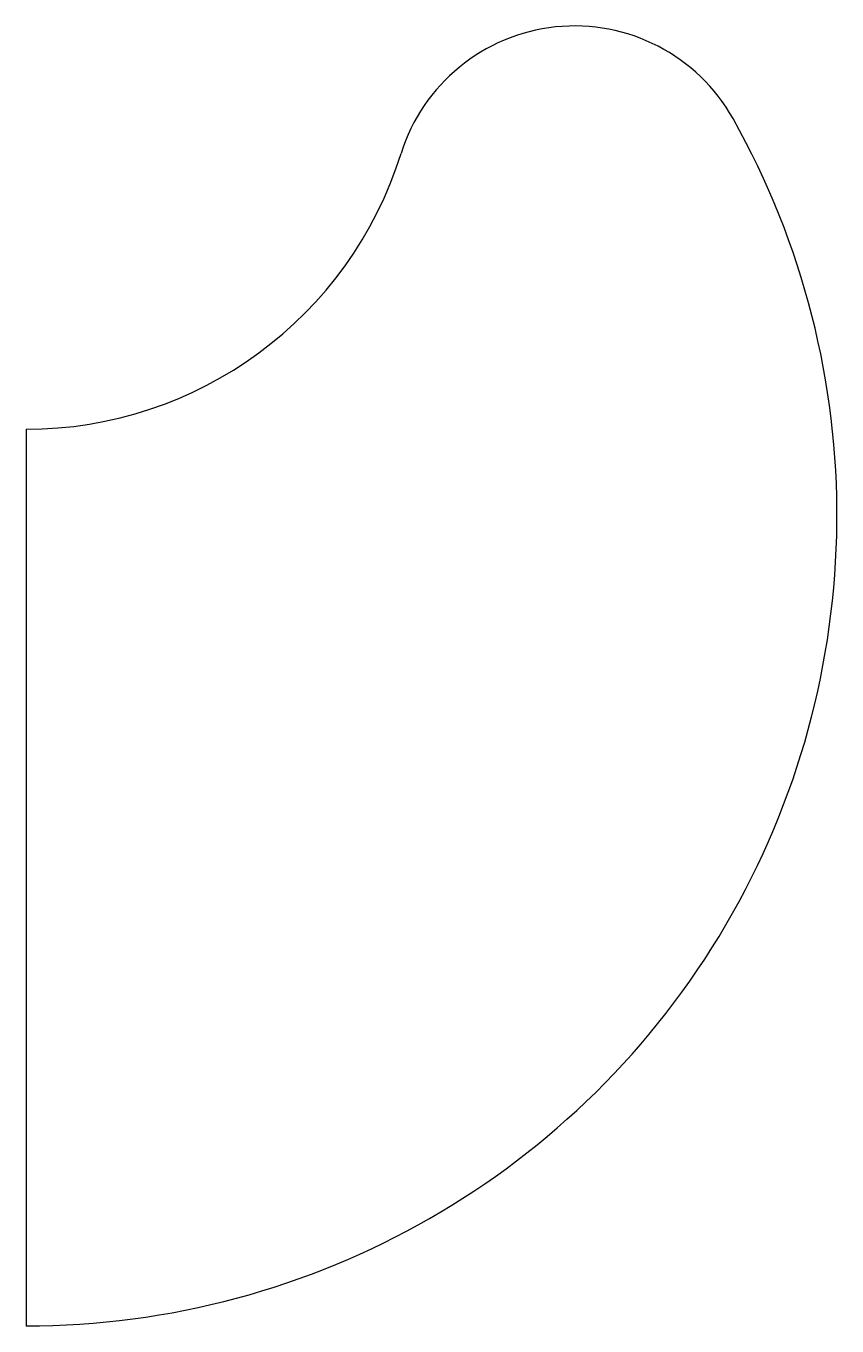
# Model space of a CAD drawing. Header units: millimetres. Extents: x 0 to 10.5, y -15.2 to 1.6.
import ezdxf

# ---------------------------------------------------------------- set-up
doc = ezdxf.new("R2010")
doc.units = ezdxf.units.MM

msp = doc.modelspace()

# ---------------------------------------------------------------- linework, layer by layer
at = {"color": 7, "linetype": 'Continuous'}
msp.add_line((0, -3.577), (0, -15.182), dxfattribs=at)
for centre, radius, start, end in [((7.094, -0.709), 2.351, 29.3283, 162.6793), ((0, -4.694), 10.487, 270, 29.3283), ((0, 1.503), 5.08, 270, 342.6793)]:
    msp.add_arc(centre, radius, start, end, dxfattribs=at)

doc.saveas('drawing.dxf')
